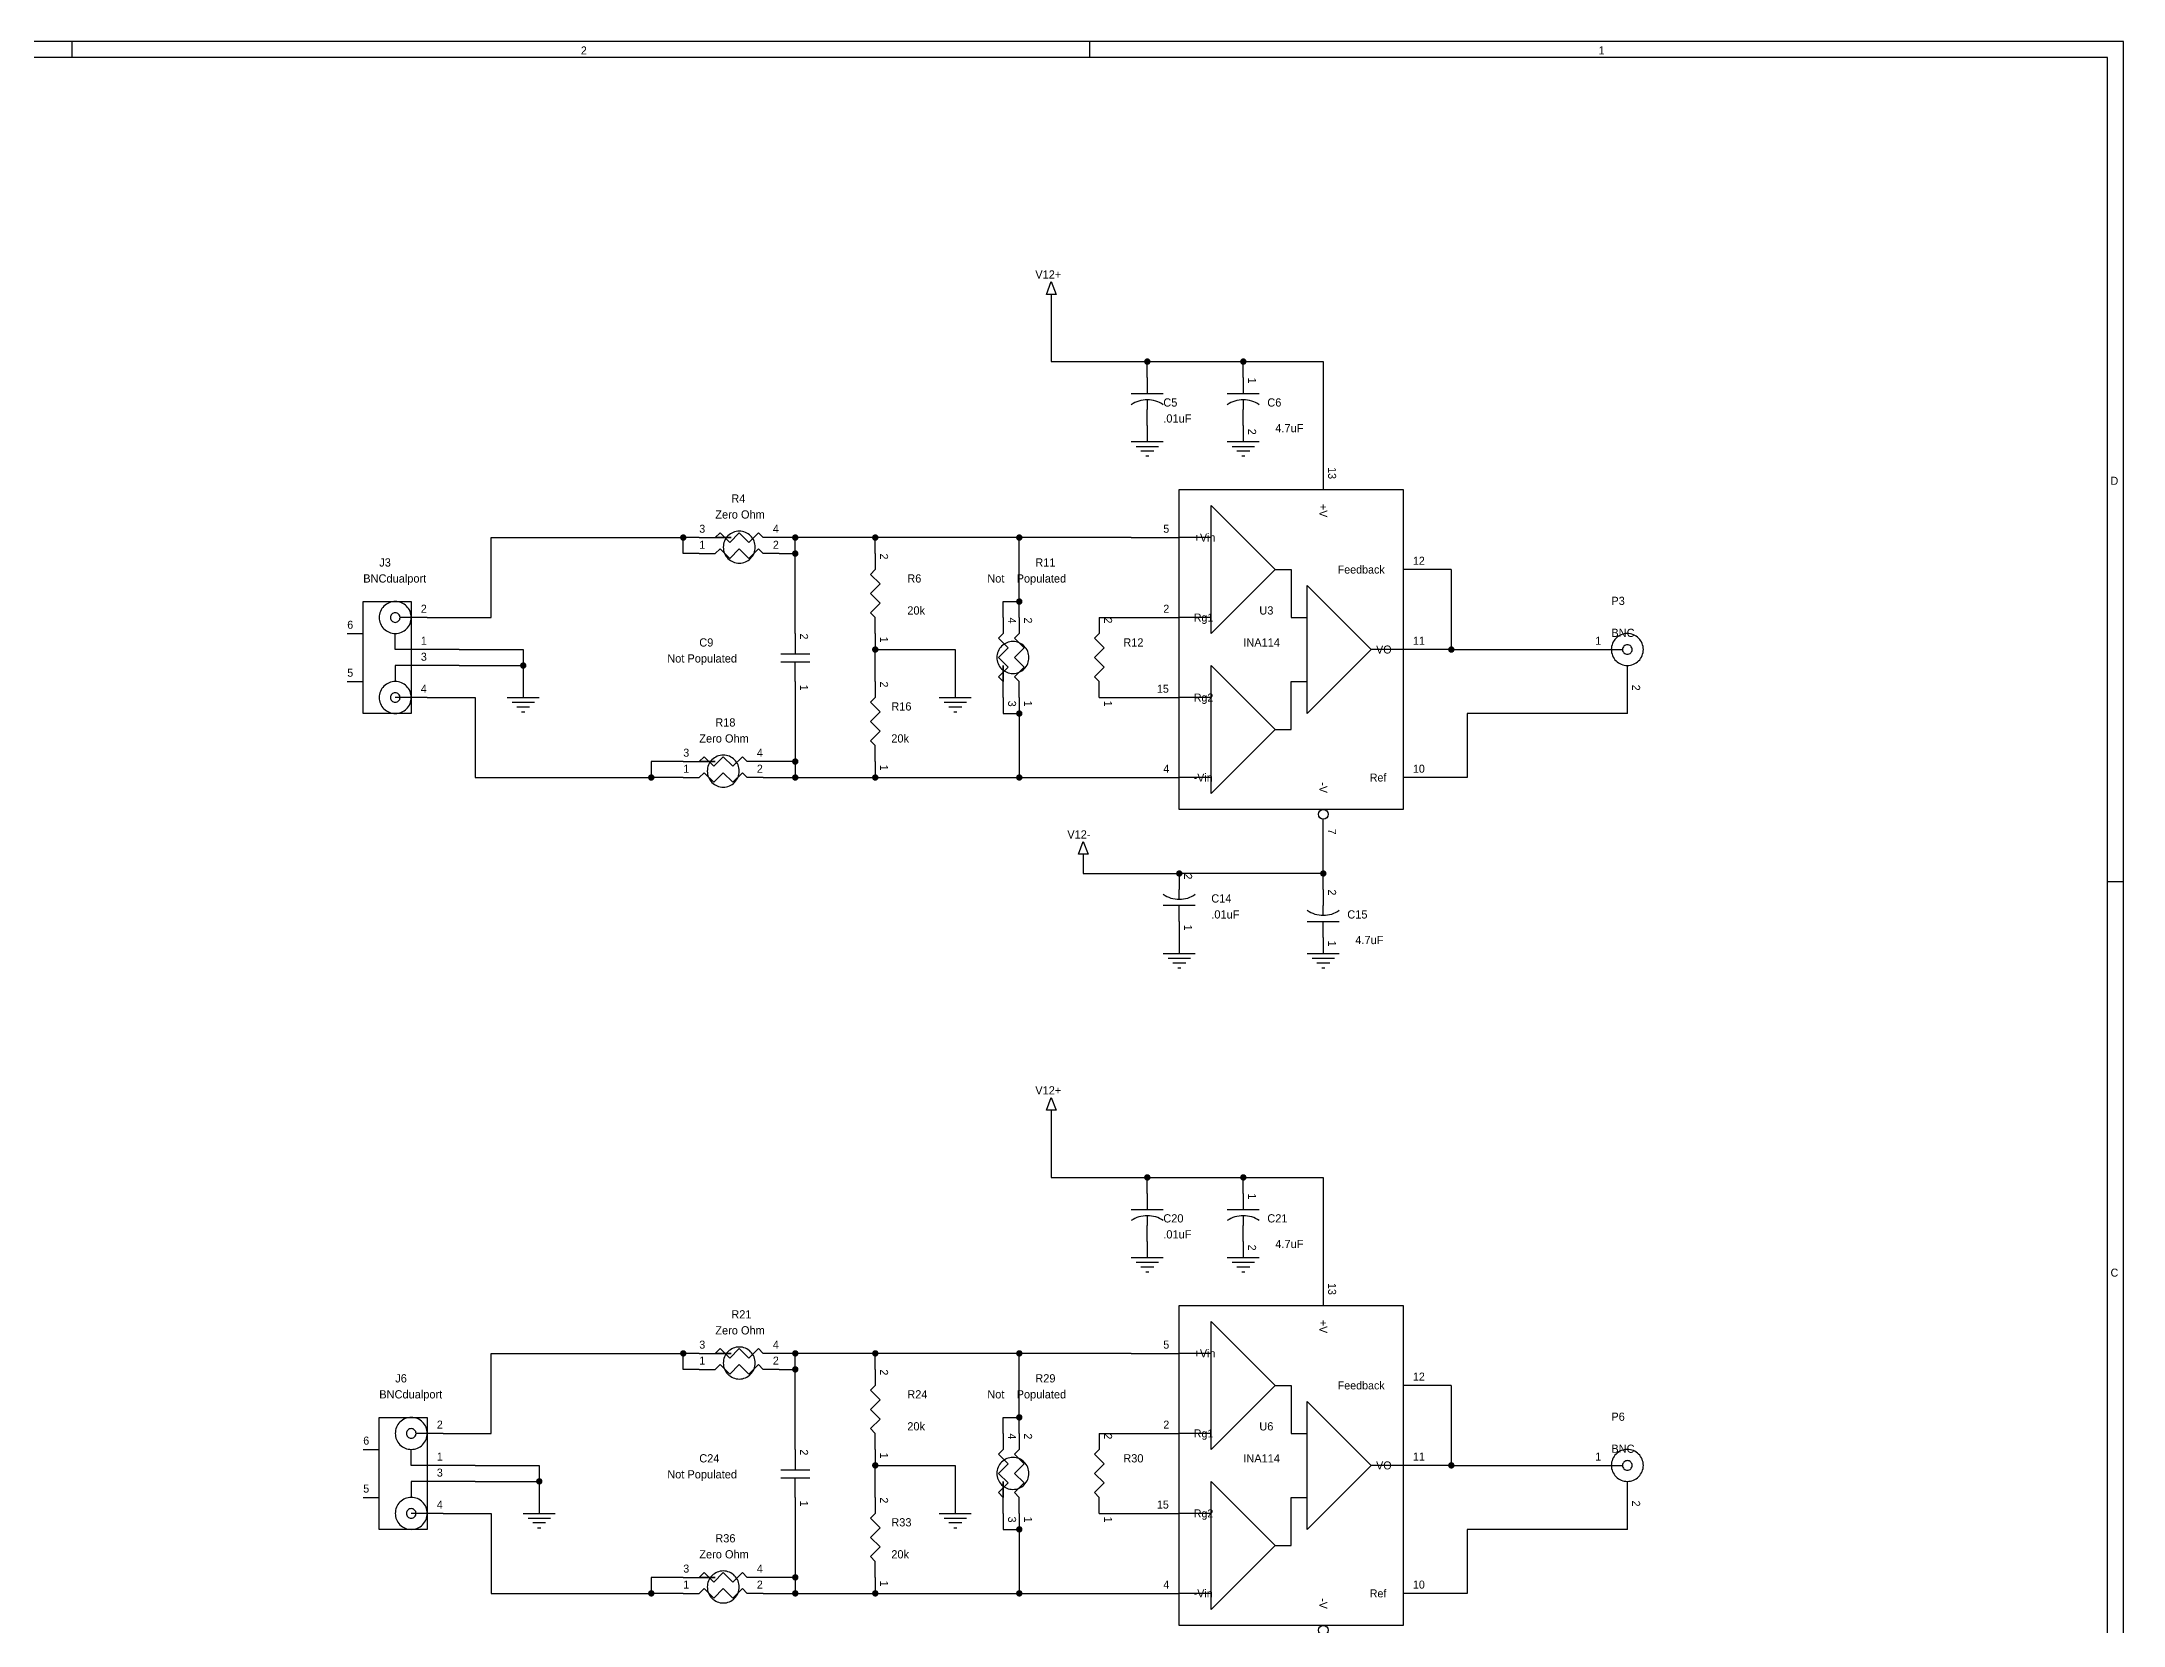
# Model space of a CAD drawing. Header units: metres. Extents: x -0.1 to 32.1, y 0.1 to 20.3.
# Drawn here: x 19.09 to 32.1, y 10.4 to 20.3 of the extents above; entities that cross this region are included whole.
import ezdxf

# ---------------------------------------------------------------- set-up
doc = ezdxf.new("R2010")
doc.units = ezdxf.units.M

msp = doc.modelspace()

# ---------------------------------------------------------------- linework, layer by layer
at = {"layer": 'PARTS'}
for p, q in [((26, 18.2), (26, 18.1)), ((26.6, 18.2), (26.6, 18.1)), ((26, 17.9), (26, 18)), ((26.6, 17.9), (26.6, 18)), ((27.1, 17.8), (27.1, 17.5)), ((23.2, 17.2), (23.3, 17.2)), ((23.7, 17.2), (23.6, 17.2)), ((25.9, 17.2), (26.2, 17.2)), ((23.2, 17.1), (23.3, 17.1)), ((23.7, 17.1), (23.6, 17.1)), ((24.3, 17.1), (24.3, 17)), ((27.9, 17), (27.6, 17)), ((21.5, 16.7), (21.4, 16.7)), ((24.3, 16.6), (24.3, 16.7)), ((25.1, 16.7), (25.1, 16.6)), ((25.2, 16.7), (25.2, 16.6)), ((25.7, 16.7), (25.7, 16.6)), ((25.9, 16.7), (26.2, 16.7)), ((21, 16.6), (21.1, 16.6)), ((23.8, 16.6), (23.8, 16.5)), ((21.7, 16.5), (21.4, 16.5)), ((21.7, 16.4), (21.4, 16.4)), ((23.8, 16.3), (23.8, 16.4)), ((27.9, 16.5), (27.6, 16.5)), ((28.8, 16.5), (28.9, 16.5)), ((29, 16.1), (29, 16.4)), ((21, 16.3), (21.1, 16.3)), ((24.3, 16.3), (24.3, 16.2)), ((25.1, 16.2), (25.1, 16.3)), ((25.2, 16.2), (25.2, 16.3)), ((25.7, 16.2), (25.7, 16.3)), ((21.5, 16.2), (21.4, 16.2)), ((25.9, 16.2), (26.2, 16.2)), ((24.3, 15.8), (24.3, 15.9)), ((23.1, 15.8), (23.2, 15.8)), ((23.6, 15.8), (23.5, 15.8)), ((23.1, 15.7), (23.2, 15.7)), ((23.6, 15.7), (23.5, 15.7)), ((25.9, 15.7), (26.2, 15.7)), ((27.9, 15.7), (27.6, 15.7)), ((27.1, 15.2), (27.1, 15.44)), ((26.2, 15.1), (26.2, 15)), ((27.1, 15), (27.1, 14.9)), ((26.2, 14.8), (26.2, 14.9)), ((27.1, 14.7), (27.1, 14.8)), ((26, 13.1), (26, 13)), ((26.6, 13.1), (26.6, 13)), ((26, 12.8), (26, 12.9)), ((26.6, 12.8), (26.6, 12.9)), ((27.1, 12.7), (27.1, 12.4)), ((23.2, 12.1), (23.3, 12.1)), ((23.7, 12.1), (23.6, 12.1)), ((25.9, 12.1), (26.2, 12.1)), ((23.2, 12), (23.3, 12)), ((23.7, 12), (23.6, 12)), ((24.3, 12), (24.3, 11.9)), ((27.9, 11.9), (27.6, 11.9)), ((21.6, 11.6), (21.5, 11.6)), ((24.3, 11.5), (24.3, 11.6)), ((25.1, 11.6), (25.1, 11.5)), ((25.2, 11.6), (25.2, 11.5)), ((25.7, 11.6), (25.7, 11.5)), ((25.9, 11.6), (26.2, 11.6)), ((21.1, 11.5), (21.2, 11.5)), ((23.8, 11.5), (23.8, 11.4)), ((21.8, 11.4), (21.5, 11.4)), ((27.9, 11.4), (27.6, 11.4)), ((28.8, 11.4), (28.9, 11.4)), ((21.1, 11.2), (21.2, 11.2)), ((21.8, 11.3), (21.5, 11.3)), ((23.8, 11.2), (23.8, 11.3)), ((24.3, 11.2), (24.3, 11.1)), ((25.1, 11.1), (25.1, 11.2)), ((25.2, 11.1), (25.2, 11.2)), ((25.7, 11.1), (25.7, 11.2)), ((29, 11), (29, 11.3)), ((21.6, 11.1), (21.5, 11.1)), ((25.9, 11.1), (26.2, 11.1)), ((24.3, 10.7), (24.3, 10.8)), ((23.1, 10.7), (23.2, 10.7)), ((23.6, 10.7), (23.5, 10.7)), ((23.1, 10.6), (23.2, 10.6)), ((23.6, 10.6), (23.5, 10.6)), ((25.9, 10.6), (26.2, 10.6)), ((27.9, 10.6), (27.6, 10.6))]:
    msp.add_line(p, q, dxfattribs=at)
for points in [[(25.37, 18.72), (25.4, 18.8)], [(25.4, 18.8), (25.43, 18.72)], [(25.43, 18.72), (25.37, 18.72)], [(25.4, 18.72), (25.4, 18.7)], [(25.9, 18.1), (26.1, 18.1)], [(26.5, 18.1), (26.7, 18.1)], [(26, 18.06), (26, 18)], [(26.6, 18.06), (26.6, 18)], [(25.9, 17.8), (26.1, 17.8)], [(25.93, 17.77), (26.07, 17.77)], [(26.04, 17.74), (25.96, 17.74)], [(25.99, 17.71), (26.01, 17.71)], [(26.5, 17.8), (26.7, 17.8)], [(26.53, 17.77), (26.67, 17.77)], [(26.64, 17.74), (26.56, 17.74)], [(26.59, 17.71), (26.61, 17.71)], [(26.8, 17), (26.4, 17.4)], [(26.4, 16.6), (26.4, 17.4)], [(23.3, 17.2), (23.33, 17.23)], [(23.33, 17.23), (23.39, 17.17)], [(23.39, 17.17), (23.45, 17.23)], [(23.45, 17.23), (23.51, 17.17)], [(23.51, 17.17), (23.57, 17.23)], [(23.57, 17.23), (23.6, 17.2)], [(26.4, 17.2), (26.2, 17.2)], [(23.3, 17.1), (23.33, 17.13)], [(23.33, 17.13), (23.39, 17.07)], [(23.39, 17.07), (23.45, 17.13)], [(23.45, 17.13), (23.51, 17.07)], [(23.51, 17.07), (23.57, 17.13)], [(23.57, 17.13), (23.6, 17.1)], [(24.27, 16.97), (24.3, 17)], [(24.33, 16.91), (24.27, 16.97)], [(26.8, 17), (26.4, 16.6)], [(26.8, 17), (26.9, 17)], [(26.9, 17), (26.9, 16.7)], [(24.27, 16.85), (24.33, 16.91)], [(24.33, 16.79), (24.27, 16.85)], [(24.27, 16.73), (24.33, 16.79)], [(27.4, 16.5), (27, 16.9)], [(27, 16.1), (27, 16.9)], [(21.4, 16.7), (21.33, 16.7)], [(24.3, 16.7), (24.27, 16.73)], [(26.4, 16.7), (26.2, 16.7)], [(26.9, 16.7), (27, 16.7)], [(21.3, 16.5), (21.3, 16.5), (21.3, 16.6)], [(25.07, 16.57), (25.1, 16.6)], [(25.13, 16.51), (25.07, 16.57)], [(25.17, 16.57), (25.2, 16.6)], [(25.23, 16.51), (25.17, 16.57)], [(25.67, 16.57), (25.7, 16.6)], [(25.73, 16.51), (25.67, 16.57)], [(21.4, 16.5), (21.4, 16.5), (21.3, 16.5)], [(21.4, 16.4), (21.4, 16.4), (21.3, 16.4), (21.3, 16.3)], [(23.89, 16.47), (23.71, 16.47)], [(23.89, 16.42), (23.71, 16.42)], [(23.8, 16.5), (23.8, 16.47)], [(23.8, 16.4), (23.8, 16.42)], [(25.07, 16.45), (25.13, 16.51)], [(25.13, 16.39), (25.07, 16.45)], [(25.17, 16.45), (25.23, 16.51)], [(25.23, 16.39), (25.17, 16.45)], [(25.67, 16.45), (25.73, 16.51)], [(25.73, 16.39), (25.67, 16.45)], [(26.8, 16), (26.4, 16.4)], [(26.4, 15.6), (26.4, 16.4)], [(27.4, 16.5), (27, 16.1)], [(27.6, 16.5), (27.4, 16.5)], [(28.9, 16.5), (28.97, 16.5)], [(25.07, 16.33), (25.13, 16.39)], [(25.1, 16.3), (25.07, 16.33)], [(25.17, 16.33), (25.23, 16.39)], [(25.2, 16.3), (25.17, 16.33)], [(25.67, 16.33), (25.73, 16.39)], [(25.7, 16.3), (25.67, 16.33)], [(26.9, 16), (26.9, 16.3)], [(26.9, 16.3), (27, 16.3)], [(21.4, 16.2), (21.3, 16.2)], [(22, 16.2), (22.2, 16.2)], [(22.03, 16.17), (22.17, 16.17)], [(22.14, 16.14), (22.06, 16.14)], [(24.27, 16.17), (24.3, 16.2)], [(24.33, 16.11), (24.27, 16.17)], [(24.7, 16.2), (24.9, 16.2)], [(24.73, 16.17), (24.87, 16.17)], [(24.84, 16.14), (24.76, 16.14)], [(26.4, 16.2), (26.2, 16.2)], [(22.09, 16.11), (22.11, 16.11)], [(24.27, 16.05), (24.33, 16.11)], [(24.33, 15.99), (24.27, 16.05)], [(24.79, 16.11), (24.81, 16.11)], [(24.27, 15.93), (24.33, 15.99)], [(24.3, 15.9), (24.27, 15.93)], [(26.8, 16), (26.4, 15.6)], [(26.8, 16), (26.9, 16)], [(23.2, 15.8), (23.23, 15.83)], [(23.23, 15.83), (23.29, 15.77)], [(23.29, 15.77), (23.35, 15.83)], [(23.35, 15.83), (23.41, 15.77)], [(23.41, 15.77), (23.47, 15.83)], [(23.47, 15.83), (23.5, 15.8)], [(23.2, 15.7), (23.23, 15.73)], [(23.23, 15.73), (23.29, 15.67)], [(23.29, 15.67), (23.35, 15.73)], [(23.35, 15.73), (23.41, 15.67)], [(23.41, 15.67), (23.47, 15.73)], [(23.47, 15.73), (23.5, 15.7)], [(26.4, 15.7), (26.2, 15.7)], [(25.57, 15.22), (25.6, 15.3)], [(25.6, 15.3), (25.63, 15.22)], [(25.63, 15.22), (25.57, 15.22)], [(25.6, 15.22), (25.6, 15.2)], [(26.2, 14.94), (26.2, 15)], [(26.3, 14.9), (26.1, 14.9)], [(27.1, 14.84), (27.1, 14.9)], [(27, 14.8), (27.2, 14.8)], [(26.1, 14.6), (26.3, 14.6)], [(27, 14.6), (27.2, 14.6)], [(26.13, 14.57), (26.27, 14.57)], [(26.24, 14.54), (26.16, 14.54)], [(26.19, 14.51), (26.21, 14.51)], [(27.03, 14.57), (27.17, 14.57)], [(27.14, 14.54), (27.06, 14.54)], [(27.09, 14.51), (27.11, 14.51)], [(25.37, 13.62), (25.4, 13.7)], [(25.4, 13.7), (25.43, 13.62)], [(25.43, 13.62), (25.37, 13.62)], [(25.4, 13.62), (25.4, 13.6)], [(25.9, 13), (26.1, 13)], [(26, 12.96), (26, 12.9)], [(26.5, 13), (26.7, 13)], [(26.6, 12.96), (26.6, 12.9)], [(25.9, 12.7), (26.1, 12.7)], [(25.93, 12.67), (26.07, 12.67)], [(26.04, 12.64), (25.96, 12.64)], [(26.5, 12.7), (26.7, 12.7)], [(26.53, 12.67), (26.67, 12.67)], [(26.64, 12.64), (26.56, 12.64)], [(25.99, 12.61), (26.01, 12.61)], [(26.59, 12.61), (26.61, 12.61)], [(26.8, 11.9), (26.4, 12.3)], [(26.4, 11.5), (26.4, 12.3)], [(23.3, 12.1), (23.33, 12.13)], [(23.33, 12.13), (23.39, 12.07)], [(23.39, 12.07), (23.45, 12.13)], [(23.45, 12.13), (23.51, 12.07)], [(23.51, 12.07), (23.57, 12.13)], [(23.57, 12.13), (23.6, 12.1)], [(26.4, 12.1), (26.2, 12.1)], [(23.3, 12), (23.33, 12.03)], [(23.33, 12.03), (23.39, 11.97)], [(23.39, 11.97), (23.45, 12.03)], [(23.45, 12.03), (23.51, 11.97)], [(23.51, 11.97), (23.57, 12.03)], [(23.57, 12.03), (23.6, 12)], [(24.27, 11.87), (24.3, 11.9)], [(24.33, 11.81), (24.27, 11.87)], [(26.8, 11.9), (26.4, 11.5)], [(26.8, 11.9), (26.9, 11.9)], [(26.9, 11.9), (26.9, 11.6)], [(24.27, 11.75), (24.33, 11.81)], [(24.33, 11.69), (24.27, 11.75)], [(27.4, 11.4), (27, 11.8)], [(27, 11), (27, 11.8)], [(21.5, 11.6), (21.43, 11.6)], [(24.27, 11.63), (24.33, 11.69)], [(24.3, 11.6), (24.27, 11.63)], [(26.4, 11.6), (26.2, 11.6)], [(26.9, 11.6), (27, 11.6)], [(21.4, 11.4), (21.4, 11.4), (21.4, 11.5)], [(25.07, 11.47), (25.1, 11.5)], [(25.13, 11.41), (25.07, 11.47)], [(25.17, 11.47), (25.2, 11.5)], [(25.23, 11.41), (25.17, 11.47)], [(25.67, 11.47), (25.7, 11.5)], [(25.73, 11.41), (25.67, 11.47)], [(21.5, 11.4), (21.5, 11.4), (21.4, 11.4)], [(23.89, 11.37), (23.71, 11.37)], [(23.89, 11.32), (23.71, 11.32)], [(23.8, 11.4), (23.8, 11.37)], [(23.8, 11.3), (23.8, 11.32)], [(25.07, 11.35), (25.13, 11.41)], [(25.13, 11.29), (25.07, 11.35)], [(25.17, 11.35), (25.23, 11.41)], [(25.23, 11.29), (25.17, 11.35)], [(25.67, 11.35), (25.73, 11.41)], [(25.73, 11.29), (25.67, 11.35)], [(27.4, 11.4), (27, 11)], [(27.6, 11.4), (27.4, 11.4)], [(28.9, 11.4), (28.97, 11.4)], [(21.5, 11.3), (21.5, 11.3), (21.4, 11.3), (21.4, 11.2)], [(25.07, 11.23), (25.13, 11.29)], [(25.1, 11.2), (25.07, 11.23)], [(25.17, 11.23), (25.23, 11.29)], [(25.2, 11.2), (25.17, 11.23)], [(25.67, 11.23), (25.73, 11.29)], [(25.7, 11.2), (25.67, 11.23)], [(26.8, 10.9), (26.4, 11.3)], [(26.4, 10.5), (26.4, 11.3)], [(26.9, 10.9), (26.9, 11.2)], [(26.9, 11.2), (27, 11.2)], [(21.5, 11.1), (21.4, 11.1)], [(22.1, 11.1), (22.3, 11.1)], [(22.13, 11.07), (22.27, 11.07)], [(24.27, 11.07), (24.3, 11.1)], [(24.33, 11.01), (24.27, 11.07)], [(24.7, 11.1), (24.9, 11.1)], [(24.73, 11.07), (24.87, 11.07)], [(26.4, 11.1), (26.2, 11.1)], [(22.24, 11.04), (22.16, 11.04)], [(22.19, 11.01), (22.21, 11.01)], [(24.27, 10.95), (24.33, 11.01)], [(24.33, 10.89), (24.27, 10.95)], [(24.84, 11.04), (24.76, 11.04)], [(24.79, 11.01), (24.81, 11.01)], [(24.27, 10.83), (24.33, 10.89)], [(24.3, 10.8), (24.27, 10.83)], [(26.8, 10.9), (26.4, 10.5)], [(26.8, 10.9), (26.9, 10.9)], [(23.2, 10.7), (23.23, 10.73)], [(23.23, 10.73), (23.29, 10.67)], [(23.29, 10.67), (23.35, 10.73)], [(23.35, 10.73), (23.41, 10.67)], [(23.41, 10.67), (23.47, 10.73)], [(23.47, 10.73), (23.5, 10.7)], [(23.2, 10.6), (23.23, 10.63)], [(23.23, 10.63), (23.29, 10.57)], [(23.29, 10.57), (23.35, 10.63)], [(23.35, 10.63), (23.41, 10.57)], [(23.41, 10.57), (23.47, 10.63)], [(23.47, 10.63), (23.5, 10.6)], [(26.4, 10.6), (26.2, 10.6)]]:
    msp.add_lwpolyline(points, dxfattribs=at)
for points in [[(26, 18.06, 0.1654), (25.9, 18.03)], [(26.1, 18.03, 0.1654), (26, 18.06)], [(26.6, 18.06, 0.1654), (26.5, 18.03)], [(26.7, 18.03, 0.1654), (26.6, 18.06)], [(26.1, 14.97, 0.1654), (26.2, 14.94)], [(26.2, 14.94, 0.1654), (26.3, 14.97)], [(27, 14.87, 0.1654), (27.1, 14.84)], [(27.1, 14.84, 0.1654), (27.2, 14.87)], [(26, 12.96, 0.1654), (25.9, 12.93)], [(26.1, 12.93, 0.1654), (26, 12.96)], [(26.6, 12.96, 0.1654), (26.5, 12.93)], [(26.7, 12.93, 0.1654), (26.6, 12.96)]]:
    msp.add_lwpolyline(points, format="xyb", dxfattribs=at)
for points in [[(26.2, 17.5), (27.6, 17.5), (27.6, 15.5), (26.2, 15.5)], [(23.4, 17.2), (23.3962, 17.2), (23.3854, 17.2), (23.3691, 17.2), (23.35, 17.2), (23.3309, 17.2), (23.3146, 17.2), (23.3038, 17.2), (23.3, 17.2), (23.3038, 17.2), (23.3146, 17.2), (23.3309, 17.2), (23.35, 17.2), (23.3691, 17.2), (23.3854, 17.2), (23.3962, 17.2)], [(21.1, 16.8), (21.4, 16.8), (21.4, 16.1), (21.1, 16.1)], [(25.1, 16.35), (25.1, 16.3691), (25.1, 16.3854), (25.1, 16.3962), (25.1, 16.4), (25.1, 16.3962), (25.1, 16.3854), (25.1, 16.3691), (25.1, 16.35), (25.1, 16.3309), (25.1, 16.3146), (25.1, 16.3038), (25.1, 16.3), (25.1, 16.3038), (25.1, 16.3146), (25.1, 16.3309)], [(23.3, 15.8), (23.2962, 15.8), (23.2854, 15.8), (23.2691, 15.8), (23.25, 15.8), (23.2309, 15.8), (23.2146, 15.8), (23.2038, 15.8), (23.2, 15.8), (23.2038, 15.8), (23.2146, 15.8), (23.2309, 15.8), (23.25, 15.8), (23.2691, 15.8), (23.2854, 15.8), (23.2962, 15.8)], [(26.2, 12.4), (27.6, 12.4), (27.6, 10.4), (26.2, 10.4)], [(23.4, 12.1), (23.3962, 12.1), (23.3854, 12.1), (23.3691, 12.1), (23.35, 12.1), (23.3309, 12.1), (23.3146, 12.1), (23.3038, 12.1), (23.3, 12.1), (23.3038, 12.1), (23.3146, 12.1), (23.3309, 12.1), (23.35, 12.1), (23.3691, 12.1), (23.3854, 12.1), (23.3962, 12.1)], [(21.2, 11.7), (21.5, 11.7), (21.5, 11), (21.2, 11)], [(25.1, 11.25), (25.1, 11.2691), (25.1, 11.2854), (25.1, 11.2962), (25.1, 11.3), (25.1, 11.2962), (25.1, 11.2854), (25.1, 11.2691), (25.1, 11.25), (25.1, 11.2309), (25.1, 11.2146), (25.1, 11.2038), (25.1, 11.2), (25.1, 11.2038), (25.1, 11.2146), (25.1, 11.2309)], [(23.3, 10.7), (23.2962, 10.7), (23.2854, 10.7), (23.2691, 10.7), (23.25, 10.7), (23.2309, 10.7), (23.2146, 10.7), (23.2038, 10.7), (23.2, 10.7), (23.2038, 10.7), (23.2146, 10.7), (23.2309, 10.7), (23.25, 10.7), (23.2691, 10.7), (23.2854, 10.7), (23.2962, 10.7)]]:
    msp.add_lwpolyline(points, close=True, dxfattribs=at)
for points in [[(23.55, 17.14, 0.0985), (23.5424, 17.1783, 0.0985), (23.5207, 17.2107, 0.0985), (23.4883, 17.2324, 0.0985), (23.45, 17.24, 0.0985), (23.4117, 17.2324, 0.0985), (23.3793, 17.2107, 0.0985), (23.3576, 17.1783, 0.0985), (23.35, 17.14, 0.0985), (23.3576, 17.1017, 0.0985), (23.3793, 17.0693, 0.0985), (23.4117, 17.0476, 0.0985), (23.45, 17.04, 0.0985), (23.4883, 17.0476, 0.0985), (23.5207, 17.0693, 0.0985), (23.5424, 17.1017, 0.0985)], [(21.4, 16.7, 0.0985), (21.3924, 16.7383, 0.0985), (21.3707, 16.7707, 0.0985), (21.3383, 16.7924, 0.0985), (21.3, 16.8, 0.0985), (21.2617, 16.7924, 0.0985), (21.2293, 16.7707, 0.0985), (21.2076, 16.7383, 0.0985), (21.2, 16.7, 0.0985), (21.2076, 16.6617, 0.0985), (21.2293, 16.6293, 0.0985), (21.2617, 16.6076, 0.0985), (21.3, 16.6, 0.0985), (21.3383, 16.6076, 0.0985), (21.3707, 16.6293, 0.0985), (21.3924, 16.6617, 0.0985)], [(21.33, 16.7, 0.0985), (21.3277, 16.7115, 0.0985), (21.3212, 16.7212, 0.0985), (21.3115, 16.7277, 0.0985), (21.3, 16.73, 0.0985), (21.2885, 16.7277, 0.0985), (21.2788, 16.7212, 0.0985), (21.2723, 16.7115, 0.0985), (21.27, 16.7, 0.0985), (21.2723, 16.6885, 0.0985), (21.2788, 16.6788, 0.0985), (21.2885, 16.6723, 0.0985), (21.3, 16.67, 0.0985), (21.3115, 16.6723, 0.0985), (21.3212, 16.6788, 0.0985), (21.3277, 16.6885, 0.0985)], [(25.26, 16.45, 0.0985), (25.2524, 16.4883, 0.0985), (25.2307, 16.5207, 0.0985), (25.1983, 16.5424, 0.0985), (25.16, 16.55, 0.0985), (25.1217, 16.5424, 0.0985), (25.0893, 16.5207, 0.0985), (25.0676, 16.4883, 0.0985), (25.06, 16.45, 0.0985), (25.0676, 16.4117, 0.0985), (25.0893, 16.3793, 0.0985), (25.1217, 16.3576, 0.0985), (25.16, 16.35, 0.0985), (25.1983, 16.3576, 0.0985), (25.2307, 16.3793, 0.0985), (25.2524, 16.4117, 0.0985)], [(29.1, 16.5, 0.0985), (29.0924, 16.5383, 0.0985), (29.0707, 16.5707, 0.0985), (29.0383, 16.5924, 0.0985), (29, 16.6, 0.0985), (28.9617, 16.5924, 0.0985), (28.9293, 16.5707, 0.0985), (28.9076, 16.5383, 0.0985), (28.9, 16.5, 0.0985), (28.9076, 16.4617, 0.0985), (28.9293, 16.4293, 0.0985), (28.9617, 16.4076, 0.0985), (29, 16.4, 0.0985), (29.0383, 16.4076, 0.0985), (29.0707, 16.4293, 0.0985), (29.0924, 16.4617, 0.0985)], [(29.03, 16.5, 0.0985), (29.0277, 16.5115, 0.0985), (29.0212, 16.5212, 0.0985), (29.0115, 16.5277, 0.0985), (29, 16.53, 0.0985), (28.9885, 16.5277, 0.0985), (28.9788, 16.5212, 0.0985), (28.9723, 16.5115, 0.0985), (28.97, 16.5, 0.0985), (28.9723, 16.4885, 0.0985), (28.9788, 16.4788, 0.0985), (28.9885, 16.4723, 0.0985), (29, 16.47, 0.0985), (29.0115, 16.4723, 0.0985), (29.0212, 16.4788, 0.0985), (29.0277, 16.4885, 0.0985)], [(21.4, 16.2, 0.0985), (21.3924, 16.2383, 0.0985), (21.3707, 16.2707, 0.0985), (21.3383, 16.2924, 0.0985), (21.3, 16.3, 0.0985), (21.2617, 16.2924, 0.0985), (21.2293, 16.2707, 0.0985), (21.2076, 16.2383, 0.0985), (21.2, 16.2, 0.0985), (21.2076, 16.1617, 0.0985), (21.2293, 16.1293, 0.0985), (21.2617, 16.1076, 0.0985), (21.3, 16.1, 0.0985), (21.3383, 16.1076, 0.0985), (21.3707, 16.1293, 0.0985), (21.3924, 16.1617, 0.0985)], [(21.33, 16.2, 0.0985), (21.3277, 16.2115, 0.0985), (21.3212, 16.2212, 0.0985), (21.3115, 16.2277, 0.0985), (21.3, 16.23, 0.0985), (21.2885, 16.2277, 0.0985), (21.2788, 16.2212, 0.0985), (21.2723, 16.2115, 0.0985), (21.27, 16.2, 0.0985), (21.2723, 16.1885, 0.0985), (21.2788, 16.1788, 0.0985), (21.2885, 16.1723, 0.0985), (21.3, 16.17, 0.0985), (21.3115, 16.1723, 0.0985), (21.3212, 16.1788, 0.0985), (21.3277, 16.1885, 0.0985)], [(23.45, 15.74, 0.0985), (23.4424, 15.7783, 0.0985), (23.4207, 15.8107, 0.0985), (23.3883, 15.8324, 0.0985), (23.35, 15.84, 0.0985), (23.3117, 15.8324, 0.0985), (23.2793, 15.8107, 0.0985), (23.2576, 15.7783, 0.0985), (23.25, 15.74, 0.0985), (23.2576, 15.7017, 0.0985), (23.2793, 15.6693, 0.0985), (23.3117, 15.6476, 0.0985), (23.35, 15.64, 0.0985), (23.3883, 15.6476, 0.0985), (23.4207, 15.6693, 0.0985), (23.4424, 15.7017, 0.0985)], [(23.55, 12.04, 0.0985), (23.5424, 12.0783, 0.0985), (23.5207, 12.1107, 0.0985), (23.4883, 12.1324, 0.0985), (23.45, 12.14, 0.0985), (23.4117, 12.1324, 0.0985), (23.3793, 12.1107, 0.0985), (23.3576, 12.0783, 0.0985), (23.35, 12.04, 0.0985), (23.3576, 12.0017, 0.0985), (23.3793, 11.9693, 0.0985), (23.4117, 11.9476, 0.0985), (23.45, 11.94, 0.0985), (23.4883, 11.9476, 0.0985), (23.5207, 11.9693, 0.0985), (23.5424, 12.0017, 0.0985)], [(21.5, 11.6, 0.0985), (21.4924, 11.6383, 0.0985), (21.4707, 11.6707, 0.0985), (21.4383, 11.6924, 0.0985), (21.4, 11.7, 0.0985), (21.3617, 11.6924, 0.0985), (21.3293, 11.6707, 0.0985), (21.3076, 11.6383, 0.0985), (21.3, 11.6, 0.0985), (21.3076, 11.5617, 0.0985), (21.3293, 11.5293, 0.0985), (21.3617, 11.5076, 0.0985), (21.4, 11.5, 0.0985), (21.4383, 11.5076, 0.0985), (21.4707, 11.5293, 0.0985), (21.4924, 11.5617, 0.0985)], [(21.43, 11.6, 0.0985), (21.4277, 11.6115, 0.0985), (21.4212, 11.6212, 0.0985), (21.4115, 11.6277, 0.0985), (21.4, 11.63, 0.0985), (21.3885, 11.6277, 0.0985), (21.3788, 11.6212, 0.0985), (21.3723, 11.6115, 0.0985), (21.37, 11.6, 0.0985), (21.3723, 11.5885, 0.0985), (21.3788, 11.5788, 0.0985), (21.3885, 11.5723, 0.0985), (21.4, 11.57, 0.0985), (21.4115, 11.5723, 0.0985), (21.4212, 11.5788, 0.0985), (21.4277, 11.5885, 0.0985)], [(25.26, 11.35, 0.0985), (25.2524, 11.3883, 0.0985), (25.2307, 11.4207, 0.0985), (25.1983, 11.4424, 0.0985), (25.16, 11.45, 0.0985), (25.1217, 11.4424, 0.0985), (25.0893, 11.4207, 0.0985), (25.0676, 11.3883, 0.0985), (25.06, 11.35, 0.0985), (25.0676, 11.3117, 0.0985), (25.0893, 11.2793, 0.0985), (25.1217, 11.2576, 0.0985), (25.16, 11.25, 0.0985), (25.1983, 11.2576, 0.0985), (25.2307, 11.2793, 0.0985), (25.2524, 11.3117, 0.0985)], [(29.1, 11.4, 0.0985), (29.0924, 11.4383, 0.0985), (29.0707, 11.4707, 0.0985), (29.0383, 11.4924, 0.0985), (29, 11.5, 0.0985), (28.9617, 11.4924, 0.0985), (28.9293, 11.4707, 0.0985), (28.9076, 11.4383, 0.0985), (28.9, 11.4, 0.0985), (28.9076, 11.3617, 0.0985), (28.9293, 11.3293, 0.0985), (28.9617, 11.3076, 0.0985), (29, 11.3, 0.0985), (29.0383, 11.3076, 0.0985), (29.0707, 11.3293, 0.0985), (29.0924, 11.3617, 0.0985)], [(29.03, 11.4, 0.0985), (29.0277, 11.4115, 0.0985), (29.0212, 11.4212, 0.0985), (29.0115, 11.4277, 0.0985), (29, 11.43, 0.0985), (28.9885, 11.4277, 0.0985), (28.9788, 11.4212, 0.0985), (28.9723, 11.4115, 0.0985), (28.97, 11.4, 0.0985), (28.9723, 11.3885, 0.0985), (28.9788, 11.3788, 0.0985), (28.9885, 11.3723, 0.0985), (29, 11.37, 0.0985), (29.0115, 11.3723, 0.0985), (29.0212, 11.3788, 0.0985), (29.0277, 11.3885, 0.0985)], [(21.5, 11.1, 0.0985), (21.4924, 11.1383, 0.0985), (21.4707, 11.1707, 0.0985), (21.4383, 11.1924, 0.0985), (21.4, 11.2, 0.0985), (21.3617, 11.1924, 0.0985), (21.3293, 11.1707, 0.0985), (21.3076, 11.1383, 0.0985), (21.3, 11.1, 0.0985), (21.3076, 11.0617, 0.0985), (21.3293, 11.0293, 0.0985), (21.3617, 11.0076, 0.0985), (21.4, 11, 0.0985), (21.4383, 11.0076, 0.0985), (21.4707, 11.0293, 0.0985), (21.4924, 11.0617, 0.0985)], [(21.43, 11.1, 0.0985), (21.4277, 11.1115, 0.0985), (21.4212, 11.1212, 0.0985), (21.4115, 11.1277, 0.0985), (21.4, 11.13, 0.0985), (21.3885, 11.1277, 0.0985), (21.3788, 11.1212, 0.0985), (21.3723, 11.1115, 0.0985), (21.37, 11.1, 0.0985), (21.3723, 11.0885, 0.0985), (21.3788, 11.0788, 0.0985), (21.3885, 11.0723, 0.0985), (21.4, 11.07, 0.0985), (21.4115, 11.0723, 0.0985), (21.4212, 11.0788, 0.0985), (21.4277, 11.0885, 0.0985)], [(23.45, 10.64, 0.0985), (23.4424, 10.6783, 0.0985), (23.4207, 10.7107, 0.0985), (23.3883, 10.7324, 0.0985), (23.35, 10.74, 0.0985), (23.3117, 10.7324, 0.0985), (23.2793, 10.7107, 0.0985), (23.2576, 10.6783, 0.0985), (23.25, 10.64, 0.0985), (23.2576, 10.6017, 0.0985), (23.2793, 10.5693, 0.0985), (23.3117, 10.5476, 0.0985), (23.35, 10.54, 0.0985), (23.3883, 10.5476, 0.0985), (23.4207, 10.5693, 0.0985), (23.4424, 10.6017, 0.0985)]]:
    msp.add_lwpolyline(points, format="xyb", close=True, dxfattribs=at)
for centre in [(27.1, 15.47), (27.1, 10.37)]:
    msp.add_circle(centre, 0.03, dxfattribs=at)
at = {"layer": 'TITLE'}
for points in [[(-0.1, 0.1), (32.1, 0.1), (32.1, 20.3), (-0.1, 20.3)], [(0, 0.2), (32, 0.2), (32, 20.2), (0, 20.2)]]:
    msp.add_lwpolyline(points, close=True, dxfattribs=at)
for points in [[(19.28, 20.2), (19.28, 20.3)], [(25.64, 20.2), (25.64, 20.3)], [(32, 15.05), (32.1, 15.05)]]:
    msp.add_lwpolyline(points, dxfattribs=at)
at = {"layer": 'WIRE'}
for points in [[(25.4, 18.7), (25.4, 18.3)], [(25.4, 18.3), (26, 18.3)], [(26, 18.3), (26.6, 18.3)], [(26, 18.2), (26, 18.3)], [(26.6, 18.3), (27.1, 18.3)], [(26.6, 18.2), (26.6, 18.3)], [(27.1, 18.3), (27.1, 17.8)], [(26, 17.9), (26, 17.8)], [(26.6, 17.9), (26.6, 17.8)], [(21.9, 16.7), (21.9, 17.2)], [(21.9, 17.2), (23.1, 17.2)], [(23.1, 17.1), (23.1, 17.2)], [(23.2, 17.2), (23.1, 17.2)], [(23.8, 17.2), (23.7, 17.2)], [(23.8, 17.1), (23.8, 17.2)], [(24.3, 17.2), (23.8, 17.2)], [(25.2, 17.2), (24.3, 17.2)], [(24.3, 17.1), (24.3, 17.2)], [(25.2, 16.8), (25.2, 17.2)], [(25.9, 17.2), (25.2, 17.2)], [(23.2, 17.1), (23.1, 17.1)], [(23.7, 17.1), (23.8, 17.1)], [(23.8, 16.6), (23.8, 17.1)], [(27.9, 17), (27.9, 16.5)], [(25.1, 16.8), (25.2, 16.8)], [(25.1, 16.7), (25.1, 16.8)], [(25.2, 16.7), (25.2, 16.8)], [(21.5, 16.7), (21.9, 16.7)], [(25.7, 16.7), (25.9, 16.7)], [(24.3, 16.6), (24.3, 16.5)], [(21.7, 16.5), (22.1, 16.5)], [(21.7, 16.4), (22.1, 16.4)], [(22.1, 16.5), (22.1, 16.4)], [(22.1, 16.4), (22.1, 16.2)], [(24.3, 16.5), (24.8, 16.5)], [(24.3, 16.3), (24.3, 16.5)], [(24.8, 16.5), (24.8, 16.2)], [(27.9, 16.5), (28.8, 16.5)], [(23.8, 16.3), (23.8, 15.8)], [(21.5, 16.2), (21.8, 16.2)], [(21.8, 16.2), (21.8, 15.7)], [(25.1, 16.2), (25.1, 16.1)], [(25.2, 16.2), (25.2, 16.1)], [(25.7, 16.2), (25.9, 16.2)], [(25.1, 16.1), (25.2, 16.1)], [(25.2, 16.1), (25.2, 15.7)], [(28, 16.1), (28, 15.7)], [(29, 16.1), (28, 16.1)], [(23.1, 15.8), (22.9, 15.8)], [(22.9, 15.8), (22.9, 15.7)], [(23.8, 15.8), (23.6, 15.8)], [(23.8, 15.8), (23.8, 15.7)], [(24.3, 15.8), (24.3, 15.7)], [(21.8, 15.7), (22.9, 15.7)], [(23.1, 15.7), (22.9, 15.7)], [(23.6, 15.7), (23.8, 15.7)], [(23.8, 15.7), (24.3, 15.7)], [(24.3, 15.7), (25.2, 15.7)], [(25.2, 15.7), (25.9, 15.7)], [(28, 15.7), (27.9, 15.7)], [(25.6, 15.2), (25.6, 15.1)], [(25.6, 15.1), (26.2, 15.1)], [(27.1, 15.1), (26.2, 15.1)], [(27.1, 15.1), (27.1, 15.2)], [(27.1, 15), (27.1, 15.1)], [(26.2, 14.8), (26.2, 14.6)], [(27.1, 14.7), (27.1, 14.6)], [(25.4, 13.6), (25.4, 13.2)], [(25.4, 13.2), (26, 13.2)], [(26, 13.2), (26.6, 13.2)], [(26, 13.1), (26, 13.2)], [(26.6, 13.2), (27.1, 13.2)], [(26.6, 13.1), (26.6, 13.2)], [(27.1, 13.2), (27.1, 12.7)], [(26, 12.8), (26, 12.7)], [(26.6, 12.8), (26.6, 12.7)], [(21.9, 11.6), (21.9, 12.1)], [(21.9, 12.1), (23.1, 12.1)], [(23.1, 12), (23.1, 12.1)], [(23.2, 12.1), (23.1, 12.1)], [(23.8, 12.1), (23.7, 12.1)], [(24.3, 12.1), (23.8, 12.1)], [(23.8, 12), (23.8, 12.1)], [(24.3, 12), (24.3, 12.1)], [(25.2, 12.1), (24.3, 12.1)], [(25.9, 12.1), (25.2, 12.1)], [(25.2, 11.7), (25.2, 12.1)], [(23.2, 12), (23.1, 12)], [(23.7, 12), (23.8, 12)], [(23.8, 11.5), (23.8, 12)], [(27.9, 11.9), (27.9, 11.4)], [(21.6, 11.6), (21.9, 11.6)], [(25.1, 11.6), (25.1, 11.7)], [(25.1, 11.7), (25.2, 11.7)], [(25.2, 11.6), (25.2, 11.7)], [(25.7, 11.6), (25.9, 11.6)], [(24.3, 11.5), (24.3, 11.4)], [(21.8, 11.4), (22.2, 11.4)], [(22.2, 11.4), (22.2, 11.3)], [(24.3, 11.4), (24.8, 11.4)], [(24.3, 11.2), (24.3, 11.4)], [(24.8, 11.4), (24.8, 11.1)], [(27.9, 11.4), (28.8, 11.4)], [(21.8, 11.3), (22.2, 11.3)], [(22.2, 11.3), (22.2, 11.1)], [(23.8, 11.2), (23.8, 10.7)], [(21.6, 11.1), (21.9, 11.1)], [(21.9, 11.1), (21.9, 10.6)], [(25.1, 11.1), (25.1, 11)], [(25.2, 11.1), (25.2, 11)], [(25.7, 11.1), (25.9, 11.1)], [(25.1, 11), (25.2, 11)], [(25.2, 11), (25.2, 10.6)], [(29, 11), (28, 11)], [(28, 11), (28, 10.6)], [(23.1, 10.7), (22.9, 10.7)], [(22.9, 10.7), (22.9, 10.6)], [(23.8, 10.7), (23.6, 10.7)], [(23.8, 10.7), (23.8, 10.6)], [(24.3, 10.7), (24.3, 10.6)], [(21.9, 10.6), (22.9, 10.6)], [(23.1, 10.6), (22.9, 10.6)], [(23.6, 10.6), (23.8, 10.6)], [(23.8, 10.6), (24.3, 10.6)], [(24.3, 10.6), (25.2, 10.6)], [(25.2, 10.6), (25.9, 10.6)], [(28, 10.6), (27.9, 10.6)]]:
    msp.add_lwpolyline(points, dxfattribs=at)
at = {"layer": 'WIRE', "const_width": 0.02}
for points in [[(25.99, 18.3, 1), (26.01, 18.3, 1)], [(26.59, 18.3, 1), (26.61, 18.3, 1)], [(23.09, 17.2, 1), (23.11, 17.2, 1)], [(23.79, 17.2, 1), (23.81, 17.2, 1)], [(24.29, 17.2, 1), (24.31, 17.2, 1)], [(25.19, 17.2, 1), (25.21, 17.2, 1)], [(23.79, 17.1, 1), (23.81, 17.1, 1)], [(25.19, 16.8, 1), (25.21, 16.8, 1)], [(22.09, 16.4, 1), (22.11, 16.4, 1)], [(24.29, 16.5, 1), (24.31, 16.5, 1)], [(27.89, 16.5, 1), (27.91, 16.5, 1)], [(25.19, 16.1, 1), (25.21, 16.1, 1)], [(23.79, 15.8, 1), (23.81, 15.8, 1)], [(22.89, 15.7, 1), (22.91, 15.7, 1)], [(23.79, 15.7, 1), (23.81, 15.7, 1)], [(24.29, 15.7, 1), (24.31, 15.7, 1)], [(25.19, 15.7, 1), (25.21, 15.7, 1)], [(26.19, 15.1, 1), (26.21, 15.1, 1)], [(27.09, 15.1, 1), (27.11, 15.1, 1)], [(25.99, 13.2, 1), (26.01, 13.2, 1)], [(26.59, 13.2, 1), (26.61, 13.2, 1)], [(23.09, 12.1, 1), (23.11, 12.1, 1)], [(23.79, 12.1, 1), (23.81, 12.1, 1)], [(24.29, 12.1, 1), (24.31, 12.1, 1)], [(25.19, 12.1, 1), (25.21, 12.1, 1)], [(23.79, 12, 1), (23.81, 12, 1)], [(25.19, 11.7, 1), (25.21, 11.7, 1)], [(22.19, 11.3, 1), (22.21, 11.3, 1)], [(24.29, 11.4, 1), (24.31, 11.4, 1)], [(27.89, 11.4, 1), (27.91, 11.4, 1)], [(25.19, 11, 1), (25.21, 11, 1)], [(23.79, 10.7, 1), (23.81, 10.7, 1)], [(22.89, 10.6, 1), (22.91, 10.6, 1)], [(23.79, 10.6, 1), (23.81, 10.6, 1)], [(24.29, 10.6, 1), (24.31, 10.6, 1)], [(25.19, 10.6, 1), (25.21, 10.6, 1)]]:
    msp.add_lwpolyline(points, format="xyb", close=True, dxfattribs=at)

# ---------------------------------------------------------------- texts
at = {"layer": 'PARTS'}
for s, p in [('1', (26.63, 18.2)), ('2', (26.63, 17.88)), ('13', (27.13, 17.64)), ('+V', (27.075, 17.41)), ('2', (24.33, 17.1)), ('4', (25.13, 16.7)), ('2', (25.23, 16.7)), ('2', (25.73, 16.7)), ('2', (23.83, 16.6)), ('1', (24.33, 16.58)), ('1', (23.83, 16.28)), ('2', (24.33, 16.3)), ('2', (29.03, 16.28)), ('3', (25.13, 16.18)), ('1', (25.23, 16.18)), ('1', (25.73, 16.18)), ('1', (24.33, 15.78)), ('-V', (27.075, 15.67)), ('7', (27.13, 15.38)), ('2', (26.23, 15.1)), ('2', (27.13, 15)), ('1', (26.23, 14.78)), ('1', (27.13, 14.68)), ('1', (26.63, 13.1)), ('2', (26.63, 12.78)), ('13', (27.13, 12.54)), ('+V', (27.075, 12.31)), ('2', (24.33, 12)), ('4', (25.13, 11.6)), ('2', (25.23, 11.6)), ('2', (25.73, 11.6)), ('2', (23.83, 11.5)), ('1', (24.33, 11.48)), ('2', (24.33, 11.2)), ('1', (23.83, 11.18)), ('3', (25.13, 11.08)), ('1', (25.23, 11.08)), ('1', (25.73, 11.08)), ('2', (29.03, 11.18)), ('1', (24.33, 10.68)), ('-V', (27.075, 10.57))]:
    msp.add_text(s, height=0.05, rotation=270, dxfattribs=at).set_placement(p)
for s, p in [('3', (23.2, 17.23)), ('1', (23.2, 17.13)), ('4', (23.66, 17.23)), ('2', (23.66, 17.13)), ('5', (26.1, 17.23)), ('+Vin', (26.29, 17.175)), ('12', (27.66, 17.03)), ('Feedback', (27.19, 16.975)), ('6', (21, 16.63)), ('2', (21.46, 16.73)), ('2', (26.1, 16.73)), ('Rg1', (26.29, 16.675)), ('1', (21.46, 16.53)), ('VO', (27.43, 16.475)), ('11', (27.66, 16.53)), ('1', (28.8, 16.53)), ('3', (21.46, 16.43)), ('5', (21, 16.33)), ('4', (21.46, 16.23)), ('15', (26.06, 16.23)), ('Rg2', (26.29, 16.175)), ('3', (23.1, 15.83)), ('4', (23.56, 15.83)), ('1', (23.1, 15.73)), ('2', (23.56, 15.73)), ('4', (26.1, 15.73)), ('10', (27.66, 15.73)), ('-Vin', (26.29, 15.675)), ('Ref', (27.39, 15.675)), ('3', (23.2, 12.13)), ('4', (23.66, 12.13)), ('5', (26.1, 12.13)), ('+Vin', (26.29, 12.075)), ('1', (23.2, 12.03)), ('2', (23.66, 12.03)), ('12', (27.66, 11.93)), ('Feedback', (27.19, 11.875)), ('6', (21.1, 11.53)), ('2', (21.56, 11.63)), ('2', (26.1, 11.63)), ('Rg1', (26.29, 11.575)), ('1', (21.56, 11.43)), ('11', (27.66, 11.43)), ('1', (28.8, 11.43)), ('3', (21.56, 11.33)), ('VO', (27.43, 11.375)), ('5', (21.1, 11.23)), ('4', (21.56, 11.13)), ('15', (26.06, 11.13)), ('Rg2', (26.29, 11.075)), ('3', (23.1, 10.73)), ('1', (23.1, 10.63)), ('4', (23.56, 10.73)), ('2', (23.56, 10.63)), ('4', (26.1, 10.63)), ('10', (27.66, 10.63)), ('-Vin', (26.29, 10.575)), ('Ref', (27.39, 10.575))]:
    msp.add_text(s, height=0.05, dxfattribs=at).set_placement(p)
at = {"layer": 'PARTTEXT'}
for s, p in [('V12+', (25.3, 18.8186)), ('C5', (26.1, 18.0186)), ('.01uF', (26.1, 17.9186)), ('C6', (26.75, 18.0186)), ('4.7uF', (26.8, 17.8586)), ('R4', (23.4, 17.4186)), ('Zero Ohm', (23.3, 17.3186)), ('J3', (21.2, 17.0186)), ('R11', (25.3, 17.0186)), ('BNCdualport', (21.1, 16.9186)), ('R6', (24.5, 16.9186)), ('Not    Populated', (25, 16.9186)), ('P3', (28.9, 16.7786)), ('20k', (24.5, 16.7186)), ('U3', (26.7, 16.7186)), ('C9', (23.2, 16.5186)), ('R12', (25.85, 16.5186)), ('INA114', (26.6, 16.5186)), ('BNC', (28.9, 16.5786)), ('Not Populated', (23, 16.4186)), ('R16', (24.4, 16.1186)), ('R18', (23.3, 16.0186)), ('Zero Ohm', (23.2, 15.9186)), ('20k', (24.4, 15.9186)), ('V12-', (25.5, 15.3186)), ('C14', (26.4, 14.9186)), ('.01uF', (26.4, 14.8186)), ('C15', (27.25, 14.8186)), ('4.7uF', (27.3, 14.6586)), ('V12+', (25.3, 13.7186)), ('C20', (26.1, 12.9186)), ('C21', (26.75, 12.9186)), ('.01uF', (26.1, 12.8186)), ('4.7uF', (26.8, 12.7586)), ('R21', (23.4, 12.3186)), ('Zero Ohm', (23.3, 12.2186)), ('J6', (21.3, 11.9186)), ('R29', (25.3, 11.9186)), ('BNCdualport', (21.2, 11.8186)), ('R24', (24.5, 11.8186)), ('Not    Populated', (25, 11.8186)), ('P6', (28.9, 11.6786)), ('20k', (24.5, 11.6186)), ('U6', (26.7, 11.6186)), ('C24', (23.2, 11.4186)), ('R30', (25.85, 11.4186)), ('INA114', (26.6, 11.4186)), ('BNC', (28.9, 11.4786)), ('Not Populated', (23, 11.3186)), ('R33', (24.4, 11.0186)), ('R36', (23.3, 10.9186)), ('Zero Ohm', (23.2, 10.8186)), ('20k', (24.4, 10.8186))]:
    msp.add_text(s, height=0.0514, dxfattribs=at).set_placement(p)
at = {"layer": 'TITLE'}
for s, p in [('2', (22.46, 20.22)), ('1', (28.82, 20.22)), ('D', (32.02, 17.53)), ('C', (32.02, 12.58))]:
    msp.add_text(s, height=0.05, dxfattribs=at).set_placement(p)

doc.saveas('drawing.dxf')
